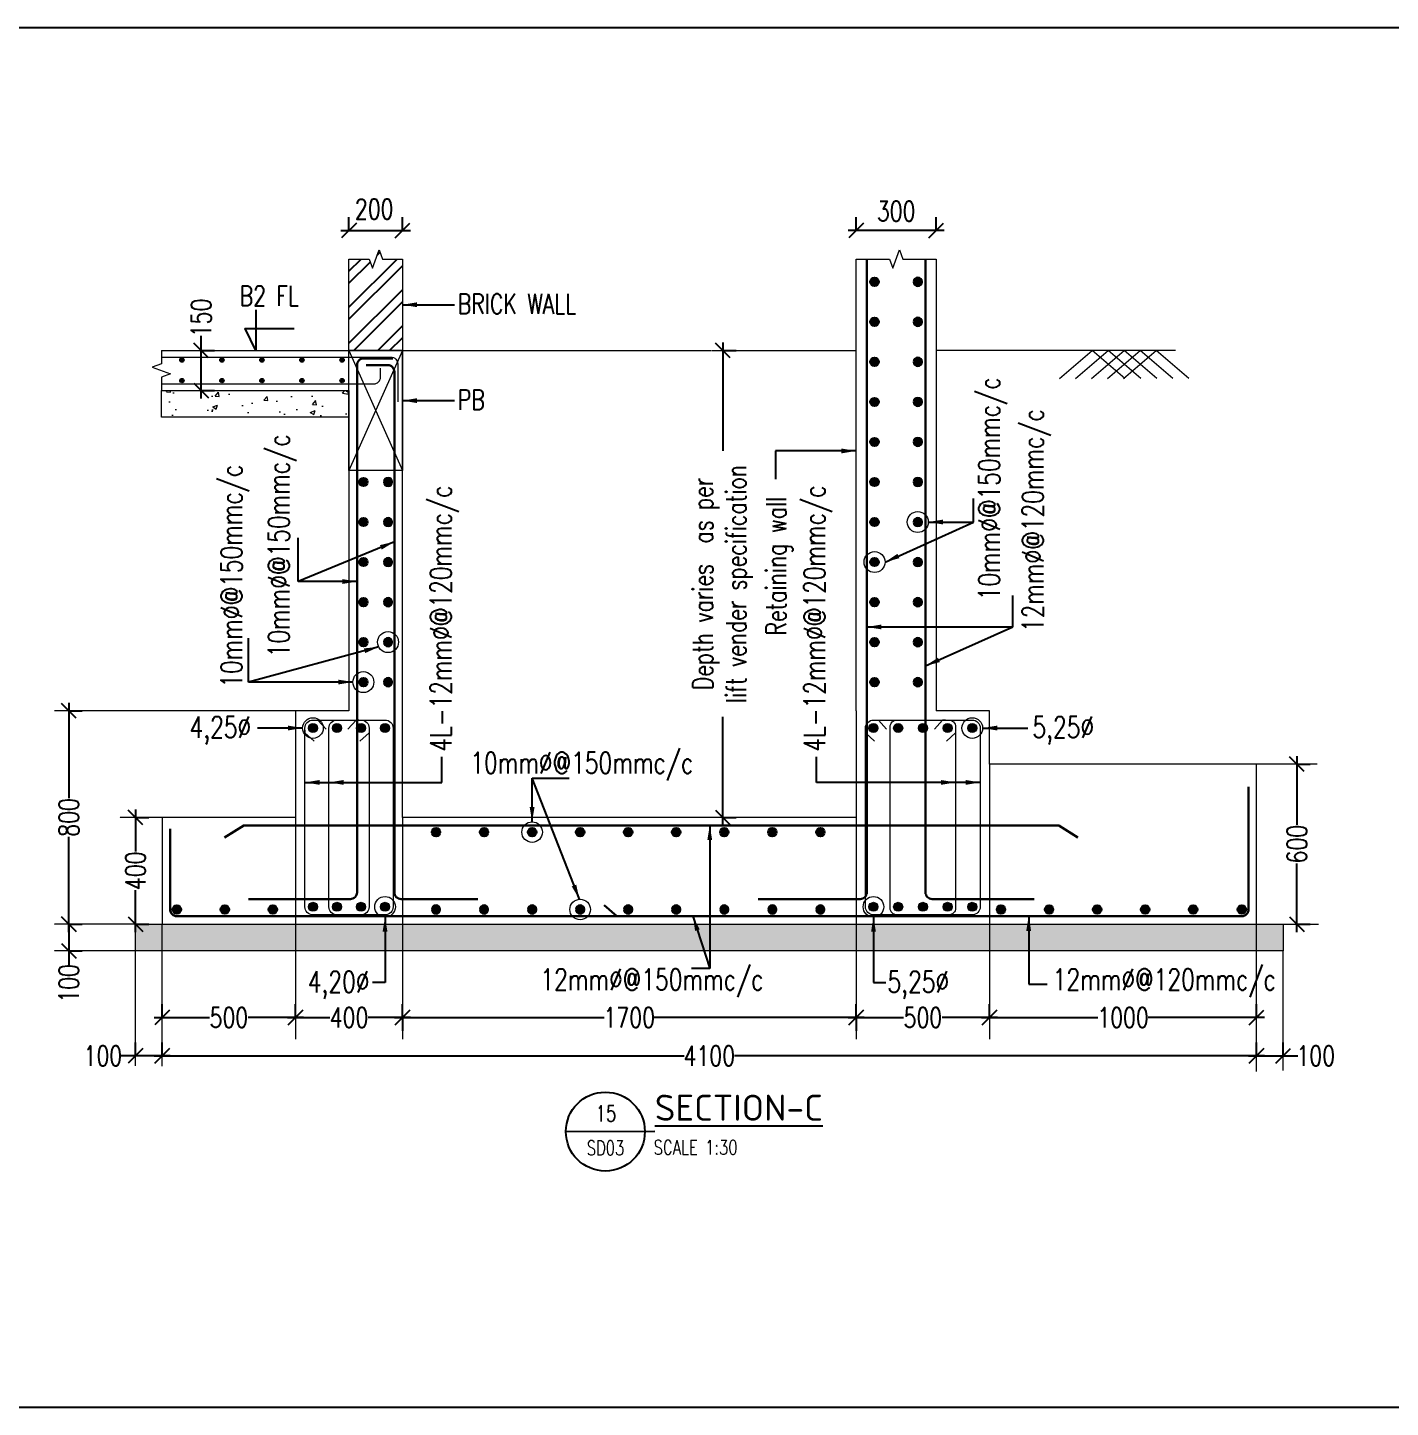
# Model space of a CAD drawing. Header units: millimetres. Extents: x -226110 to 125224, y -84 to 62581.
# Drawn here: x 90619 to 95725, y 22448 to 27619 of the extents above; entities that cross this region are included whole.
import ezdxf
from ezdxf.enums import TextEntityAlignment as Align

# ---------------------------------------------------------------- set-up
doc = ezdxf.new("R2010")
doc.units = ezdxf.units.MM
doc.linetypes.add('CENTER', pattern=[2, 1.25, -0.25, 0.25, -0.25])
doc.linetypes.add('HIDDEN', pattern=[0.375, 0.25, -0.125])
for name, color, linetype in [('A-DIM-GRID', 7, 'Continuous'), ('Geo-Text 100', 7, 'Continuous'), ('GEO-TITTLE HEAD', 206, 'Continuous')]:
    doc.layers.add(name, color=color, linetype=linetype)
for name, color, linetype, lineweight in [('Geo-BOTM.VERT.DIR', 21, 'Continuous', 30), ('Geo-Dim  Sec & Plan', 250, 'Continuous', 25), ('Geo-Grid L', 250, 'CENTER', 13), ('Geo-Hiden Rein', 156, 'HIDDEN', 5), ('Geo-PCC-PATT', 8, 'Continuous', 9), ('Geo-Rein Bar', 21, 'Continuous', 30), ('Geo-Rein Bar Main', 21, 'Continuous', 30), ('Geo-Rein space B', 234, 'Continuous', 18), ('Geo-Sec Sml', 7, 'Continuous', 25), ('Geo-Section Line', 84, 'Continuous', 18), ('Geo-TEXT', 7, 'Continuous', 30)]:
    doc.layers.add(name, color=color, linetype=linetype, lineweight=lineweight)
doc.styles.add('Geo T Arial', font='arial.ttf', dxfattribs={"width": 0.75})
doc.styles.add('Geo Txt Narr', font='simplex8.shx')
doc.styles.add('ISCOPEUR', font='isocpeur.ttf')
doc.styles.add('simplex', font='simplex.shx', dxfattribs={"width": 0.75})
doc.styles.get("Standard").update_dxf_attribs({"font": 'arial.ttf'})
doc.dimstyles.new('Geo1-30 Dim 100', dxfattribs={"dimtxt": 75, "dimasz": 55, "dimexe": 50, "dimexo": 0.2, "dimgap": 0.1, "dimtad": 0, "dimdec": 0, "dimdsep": 46, "dimtxsty": 'simplex', "dimblk": 'OBLIQUE', "dimcen": 5, "dimdle": 30, "dimclrd": 252, "dimclre": 252, "dimclrt": 34, "dimadec": 0, "dimazin": 0, "dimtfac": 1, "dimtdec": 0, "dimtmove": 0, "dimatfit": 3, "dimfxl": 100, "dimfxlon": 1, "dimlwd": -1, "dimlwe": -1, "dimarcsym": 0})

# ---------------------------------------------------------------- blocks, each defined once
blk = doc.blocks.new('A$C65e3057c')
at = {"layer": 'Geo-Rein space B'}
h = blk.add_hatch(color=256, dxfattribs=at)
h.dxf.hatch_style = 1
edge = h.paths.add_edge_path()
edge.add_arc((0, 0), 16.9, 0, 360)
blk.add_circle((0, 0), 16.9, dxfattribs=at)
blk = doc.blocks.new('*U522')
blk.add_blockref('A$C65e3057c', (0, 0))
blk = doc.blocks.new('*U523')
at = {"color": 0, "linetype": 'ByBlock', "lineweight": -2, "transparency": 16777216}
for p in [(55267.3, 25628.3), (55357.3, 25628.3), (55447.3, 25628.3), (55537.3, 25628.3), (55267.3, 24958.3), (55357.3, 24958.3), (55447.3, 24958.3), (55537.3, 24958.3)]:
    blk.add_blockref('*U522', p, dxfattribs=at)
blk = doc.blocks.new('*U40')
at = {"layer": 'Geo-BOTM.VERT.DIR', "lineweight": 25}
h = blk.add_hatch(color=256, dxfattribs=at)
h.dxf.hatch_style = 1
h.paths.add_polyline_path([(0.08, 0, 1), (-0.08, 0, 1)])
blk.add_circle((0, 0), 0.08, dxfattribs=at)
blk = doc.blocks.new('*U524')
blk.add_blockref('A$C65e3057c', (0, 0))
blk = doc.blocks.new('*U525')
at = {"color": 0, "linetype": 'ByBlock', "lineweight": -2, "transparency": 16777216}
for p in [(57367.3, 25628.3), (57459.8, 25628.3), (57552.3, 25628.3), (57644.8, 25628.3), (57737.3, 25628.3), (57367.3, 24958.3), (57459.8, 24958.3), (57552.3, 24958.3), (57644.8, 24958.3), (57737.3, 24958.3)]:
    blk.add_blockref('*U524', p, dxfattribs=at)
blk = doc.blocks.new('A$C25b5c20a')
at = {"layer": 'Geo-Hiden Rein', "linetype": 'Continuous'}
h = blk.add_hatch(color=256, dxfattribs=at)
h.dxf.hatch_style = 1
edge = h.paths.add_edge_path()
edge.add_arc((0, 0), 8.11, 0, 360)
blk.add_circle((0, 0), 8.11, dxfattribs=at)
blk = doc.blocks.new('_Oblique')
at = {"color": 0, "linetype": 'ByBlock', "lineweight": -2}
blk.add_line((-0.5, -0.5), (0.5, 0.5), dxfattribs=at)
blk = doc.blocks.new('*D527')
at = {"layer": 'Geo-Dim  Sec & Plan', "color": 252, "transparency": 16777216}
for p, q in [((91123.1, 23909), (91123.1, 23959)), ((91623.1, 23909), (91623.1, 23959))]:
    blk.add_line(p, q, dxfattribs=at)
at = {"layer": 'Geo-Dim  Sec & Plan', "color": 252, "linetype": 'Continuous', "transparency": 16777216}
for p, q in [((91093.1, 23909), (91300.7, 23909)), ((91653.1, 23909), (91445.5, 23909))]:
    blk.add_line(p, q, dxfattribs=at)
at = {"layer": 'Geo-Dim  Sec & Plan', "color": 252, "transparency": 16777216, "xscale": 55, "yscale": 55, "zscale": 55, "rotation": 180}
blk.add_blockref('_Oblique', (91123.1, 23909), dxfattribs=at)
at = {"layer": 'Geo-Dim  Sec & Plan', "color": 252, "transparency": 16777216, "xscale": 55, "yscale": 55, "zscale": 55}
blk.add_blockref('_Oblique', (91623.1, 23909), dxfattribs=at)
at = {"layer": 'Geo-Dim  Sec & Plan', "color": 34, "transparency": 16777216, "insert": (91373.1, 23909), "char_height": 75, "attachment_point": 5, "style": 'simplex'}
blk.add_mtext('500', dxfattribs=at)
blk = doc.blocks.new('*D528')
at = {"layer": 'Geo-Dim  Sec & Plan', "color": 252, "linetype": 'Continuous', "transparency": 16777216}
for p, q in [((91993.1, 23909), (92779.3, 23909)), ((93753.1, 23909), (92967, 23909))]:
    blk.add_line(p, q, dxfattribs=at)
at = {"layer": 'Geo-Dim  Sec & Plan', "color": 252, "transparency": 16777216}
for p, q in [((92023.1, 23909), (92023.1, 23859)), ((93723.1, 23909), (93723.1, 23859))]:
    blk.add_line(p, q, dxfattribs=at)
at = {"layer": 'Geo-Dim  Sec & Plan', "color": 252, "transparency": 16777216, "xscale": 55, "yscale": 55, "zscale": 55, "rotation": 180}
blk.add_blockref('_Oblique', (92023.1, 23909), dxfattribs=at)
at = {"layer": 'Geo-Dim  Sec & Plan', "color": 252, "transparency": 16777216, "xscale": 55, "yscale": 55, "zscale": 55}
blk.add_blockref('_Oblique', (93723.1, 23909), dxfattribs=at)
at = {"layer": 'Geo-Dim  Sec & Plan', "color": 34, "transparency": 16777216, "insert": (92873.1, 23909), "char_height": 75, "attachment_point": 5, "style": 'simplex'}
blk.add_mtext('1700', dxfattribs=at)
blk = doc.blocks.new('*D529')
at = {"layer": 'Geo-Dim  Sec & Plan', "color": 252, "transparency": 16777216}
for p, q in [((94223.1, 23909), (94223.1, 23959)), ((95223.1, 23909), (95223.1, 23959))]:
    blk.add_line(p, q, dxfattribs=at)
at = {"layer": 'Geo-Dim  Sec & Plan', "color": 252, "linetype": 'Continuous', "transparency": 16777216}
for p, q in [((94193.1, 23909), (94629.2, 23909)), ((95253.1, 23909), (94816.9, 23909))]:
    blk.add_line(p, q, dxfattribs=at)
at = {"layer": 'Geo-Dim  Sec & Plan', "color": 252, "transparency": 16777216, "xscale": 55, "yscale": 55, "zscale": 55, "rotation": 180}
blk.add_blockref('_Oblique', (94223.1, 23909), dxfattribs=at)
at = {"layer": 'Geo-Dim  Sec & Plan', "color": 252, "transparency": 16777216, "xscale": 55, "yscale": 55, "zscale": 55}
blk.add_blockref('_Oblique', (95223.1, 23909), dxfattribs=at)
at = {"layer": 'Geo-Dim  Sec & Plan', "color": 34, "transparency": 16777216, "insert": (94723.1, 23909), "char_height": 75, "attachment_point": 5, "style": 'simplex'}
blk.add_mtext('1000', dxfattribs=at)
blk = doc.blocks.new('*D530')
at = {"layer": 'Geo-Dim  Sec & Plan', "color": 252, "transparency": 16777216}
for p, q in [((91023.1, 23765.7), (91023.1, 23815.7)), ((91123.1, 23765.7), (91123.1, 23815.7))]:
    blk.add_line(p, q, dxfattribs=at)
at = {"layer": 'Geo-Dim  Sec & Plan', "color": 252, "linetype": 'Continuous', "transparency": 16777216}
for p, q in [((91023.1, 23765.7), (90968.1, 23765.7)), ((91153.1, 23765.7), (91023.1, 23765.7))]:
    blk.add_line(p, q, dxfattribs=at)
at = {"layer": 'Geo-Dim  Sec & Plan', "color": 252, "transparency": 16777216, "xscale": 55, "yscale": 55, "zscale": 55, "rotation": 180}
blk.add_blockref('_Oblique', (91023.1, 23765.7), dxfattribs=at)
at = {"layer": 'Geo-Dim  Sec & Plan', "color": 252, "transparency": 16777216, "xscale": 55, "yscale": 55, "zscale": 55}
blk.add_blockref('_Oblique', (91123.1, 23765.7), dxfattribs=at)
at = {"layer": 'Geo-Dim  Sec & Plan', "color": 34, "transparency": 16777216, "insert": (90901, 23765.7), "char_height": 75, "attachment_point": 5, "style": 'simplex'}
blk.add_mtext('100', dxfattribs=at)
blk = doc.blocks.new('*D531')
at = {"layer": 'Geo-Dim  Sec & Plan', "color": 252, "transparency": 16777216}
for p, q in [((95223.1, 23765.9), (95223.1, 23815.9)), ((95323.1, 23765.9), (95323.1, 23815.9))]:
    blk.add_line(p, q, dxfattribs=at)
at = {"layer": 'Geo-Dim  Sec & Plan', "color": 252, "linetype": 'Continuous', "transparency": 16777216}
for p, q in [((95193.1, 23765.9), (95323.1, 23765.9)), ((95323.1, 23765.9), (95378.1, 23765.9))]:
    blk.add_line(p, q, dxfattribs=at)
at = {"layer": 'Geo-Dim  Sec & Plan', "color": 252, "transparency": 16777216, "xscale": 55, "yscale": 55, "zscale": 55, "rotation": 180}
blk.add_blockref('_Oblique', (95223.1, 23765.9), dxfattribs=at)
at = {"layer": 'Geo-Dim  Sec & Plan', "color": 252, "transparency": 16777216, "xscale": 55, "yscale": 55, "zscale": 55}
blk.add_blockref('_Oblique', (95323.1, 23765.9), dxfattribs=at)
at = {"layer": 'Geo-Dim  Sec & Plan', "color": 34, "transparency": 16777216, "insert": (95445.2, 23765.9), "char_height": 75, "attachment_point": 5, "style": 'simplex'}
blk.add_mtext('100', dxfattribs=at)
blk = doc.blocks.new('*D532')
at = {"layer": 'Geo-Dim  Sec & Plan', "color": 252, "transparency": 16777216}
for p, q in [((91123.1, 23765.7), (91123.1, 23815.7)), ((95223.1, 23765.7), (95223.1, 23815.7))]:
    blk.add_line(p, q, dxfattribs=at)
at = {"layer": 'Geo-Dim  Sec & Plan', "color": 252, "linetype": 'Continuous', "transparency": 16777216}
for p, q in [((91093.1, 23765.7), (93079.2, 23765.7)), ((95253.1, 23765.7), (93266.9, 23765.7))]:
    blk.add_line(p, q, dxfattribs=at)
at = {"layer": 'Geo-Dim  Sec & Plan', "color": 252, "transparency": 16777216, "xscale": 55, "yscale": 55, "zscale": 55, "rotation": 180}
blk.add_blockref('_Oblique', (91123.1, 23765.7), dxfattribs=at)
at = {"layer": 'Geo-Dim  Sec & Plan', "color": 252, "transparency": 16777216, "xscale": 55, "yscale": 55, "zscale": 55}
blk.add_blockref('_Oblique', (95223.1, 23765.7), dxfattribs=at)
at = {"layer": 'Geo-Dim  Sec & Plan', "color": 34, "transparency": 16777216, "insert": (93173.1, 23765.7), "char_height": 75, "attachment_point": 5, "style": 'simplex'}
blk.add_mtext('4100', dxfattribs=at)
blk = doc.blocks.new('*D533')
at = {"layer": 'Geo-Dim  Sec & Plan', "color": 252, "transparency": 16777216}
for p, q in [((90773.3, 24259.1), (90823.3, 24259.1)), ((90773.3, 24159.1), (90823.3, 24159.1))]:
    blk.add_line(p, q, dxfattribs=at)
at = {"layer": 'Geo-Dim  Sec & Plan', "color": 252, "linetype": 'Continuous', "transparency": 16777216}
for p, q in [((90773.3, 24259.1), (90773.3, 24129.1)), ((90773.3, 24159.1), (90773.3, 24104.1))]:
    blk.add_line(p, q, dxfattribs=at)
at = {"layer": 'Geo-Dim  Sec & Plan', "color": 252, "transparency": 16777216, "xscale": 55, "yscale": 55, "zscale": 55}
for p, rotation in [((90773.3, 24259.1), 90), ((90773.3, 24159.1), 270)]:
    blk.add_blockref('_Oblique', p, dxfattribs=dict(at, rotation=rotation))
at = {"layer": 'Geo-Dim  Sec & Plan', "color": 34, "transparency": 16777216, "insert": (90773.3, 24037), "char_height": 75, "attachment_point": 5, "rotation": 90, "style": 'simplex'}
blk.add_mtext('100', dxfattribs=at)
blk = doc.blocks.new('*D534')
at = {"layer": 'Geo-Dim  Sec & Plan', "color": 252, "linetype": 'Continuous', "transparency": 16777216}
for p, q in [((91023.1, 24689.1), (91023.1, 24531.5)), ((91023.1, 24229.1), (91023.1, 24386.7))]:
    blk.add_line(p, q, dxfattribs=at)
at = {"layer": 'Geo-Dim  Sec & Plan', "color": 252, "transparency": 16777216}
for p, q in [((91023.1, 24659.1), (91073.1, 24659.1)), ((91023.1, 24259.1), (91073.1, 24259.1))]:
    blk.add_line(p, q, dxfattribs=at)
at = {"layer": 'Geo-Dim  Sec & Plan', "color": 252, "transparency": 16777216, "xscale": 55, "yscale": 55, "zscale": 55}
for p, rotation in [((91023.1, 24659.1), 90), ((91023.1, 24259.1), 270)]:
    blk.add_blockref('_Oblique', p, dxfattribs=dict(at, rotation=rotation))
at = {"layer": 'Geo-Dim  Sec & Plan', "color": 34, "transparency": 16777216, "insert": (91023.1, 24459.1), "char_height": 75, "attachment_point": 5, "rotation": 90, "style": 'simplex'}
blk.add_mtext('400', dxfattribs=at)
blk = doc.blocks.new('*D535')
at = {"layer": 'Geo-Dim  Sec & Plan', "color": 252, "linetype": 'Continuous', "transparency": 16777216}
for p, q in [((93223.7, 26439.1), (93223.7, 26032.4)), ((93223.7, 24629.1), (93223.7, 25035.8))]:
    blk.add_line(p, q, dxfattribs=at)
at = {"layer": 'Geo-Dim  Sec & Plan', "color": 252, "transparency": 16777216}
for p, q in [((93223.7, 26409.1), (93273.7, 26409.1)), ((93223.7, 24659.1), (93273.7, 24659.1))]:
    blk.add_line(p, q, dxfattribs=at)
at = {"layer": 'Geo-Dim  Sec & Plan', "color": 252, "transparency": 16777216, "xscale": 55, "yscale": 55, "zscale": 55}
for p, rotation in [((93223.7, 26409.1), 90), ((93223.7, 24659.1), 270)]:
    blk.add_blockref('_Oblique', p, dxfattribs=dict(at, rotation=rotation))
at = {"layer": 'Geo-Dim  Sec & Plan', "color": 34, "transparency": 16777216, "insert": (93223.7, 25534.1), "char_height": 75, "attachment_point": 5, "rotation": 90, "style": 'simplex'}
blk.add_mtext('{\\C1;Depth varies  as per\\Plift vender specification}', dxfattribs=at)
blk = doc.blocks.new('*D536')
at = {"layer": 'Geo-Dim  Sec & Plan', "color": 252, "transparency": 16777216}
for p, q in [((91623.1, 23909), (91623.1, 23959)), ((92023.1, 23909), (92023.1, 23959))]:
    blk.add_line(p, q, dxfattribs=at)
at = {"layer": 'Geo-Dim  Sec & Plan', "color": 252, "linetype": 'Continuous', "transparency": 16777216}
for p, q in [((91593.1, 23909), (91750.7, 23909)), ((92053.1, 23909), (91895.5, 23909))]:
    blk.add_line(p, q, dxfattribs=at)
at = {"layer": 'Geo-Dim  Sec & Plan', "color": 252, "transparency": 16777216, "xscale": 55, "yscale": 55, "zscale": 55, "rotation": 180}
blk.add_blockref('_Oblique', (91623.1, 23909), dxfattribs=at)
at = {"layer": 'Geo-Dim  Sec & Plan', "color": 252, "transparency": 16777216, "xscale": 55, "yscale": 55, "zscale": 55}
blk.add_blockref('_Oblique', (92023.1, 23909), dxfattribs=at)
at = {"layer": 'Geo-Dim  Sec & Plan', "color": 34, "transparency": 16777216, "insert": (91823.1, 23909), "char_height": 75, "attachment_point": 5, "style": 'simplex'}
blk.add_mtext('400', dxfattribs=at)
blk = doc.blocks.new('*D537')
at = {"layer": 'Geo-Dim  Sec & Plan', "color": 252, "transparency": 16777216}
for p, q in [((93723.1, 23909), (93723.1, 23959)), ((94223.1, 23909), (94223.1, 23959))]:
    blk.add_line(p, q, dxfattribs=at)
at = {"layer": 'Geo-Dim  Sec & Plan', "color": 252, "linetype": 'Continuous', "transparency": 16777216}
for p, q in [((93693.1, 23909), (93900.7, 23909)), ((94253.1, 23909), (94045.5, 23909))]:
    blk.add_line(p, q, dxfattribs=at)
at = {"layer": 'Geo-Dim  Sec & Plan', "color": 252, "transparency": 16777216, "xscale": 55, "yscale": 55, "zscale": 55, "rotation": 180}
blk.add_blockref('_Oblique', (93723.1, 23909), dxfattribs=at)
at = {"layer": 'Geo-Dim  Sec & Plan', "color": 252, "transparency": 16777216, "xscale": 55, "yscale": 55, "zscale": 55}
blk.add_blockref('_Oblique', (94223.1, 23909), dxfattribs=at)
at = {"layer": 'Geo-Dim  Sec & Plan', "color": 34, "transparency": 16777216, "insert": (93973.1, 23909), "char_height": 75, "attachment_point": 5, "style": 'simplex'}
blk.add_mtext('500', dxfattribs=at)
blk = doc.blocks.new('*D538')
at = {"layer": 'Geo-Dim  Sec & Plan', "color": 252, "transparency": 16777216}
for p, q in [((91823.1, 26858.1), (91823.1, 26908.1)), ((92023.1, 26858.1), (92023.1, 26908.1))]:
    blk.add_line(p, q, dxfattribs=at)
at = {"layer": 'Geo-Dim  Sec & Plan', "color": 252, "linetype": 'Continuous', "transparency": 16777216}
blk.add_line((91793.1, 26858.1), (92053.1, 26858.1), dxfattribs=at)
at = {"layer": 'Geo-Dim  Sec & Plan', "color": 252, "transparency": 16777216, "xscale": 55, "yscale": 55, "zscale": 55, "rotation": 180}
blk.add_blockref('_Oblique', (91823.1, 26858.1), dxfattribs=at)
at = {"layer": 'Geo-Dim  Sec & Plan', "color": 252, "transparency": 16777216, "xscale": 55, "yscale": 55, "zscale": 55}
blk.add_blockref('_Oblique', (92023.1, 26858.1), dxfattribs=at)
at = {"layer": 'Geo-Dim  Sec & Plan', "color": 34, "transparency": 16777216, "insert": (91917.6, 26939.2), "char_height": 75, "attachment_point": 5, "style": 'simplex'}
blk.add_mtext('200', dxfattribs=at)
blk = doc.blocks.new('*D539')
at = {"layer": 'Geo-Dim  Sec & Plan', "color": 252, "transparency": 16777216}
for p, q in [((93723.1, 26858.1), (93723.1, 26908.1)), ((94023.1, 26858.1), (94023.1, 26908.1))]:
    blk.add_line(p, q, dxfattribs=at)
at = {"layer": 'Geo-Dim  Sec & Plan', "color": 252, "linetype": 'Continuous', "transparency": 16777216}
blk.add_line((94053.1, 26858.1), (93693.1, 26858.1), dxfattribs=at)
at = {"layer": 'Geo-Dim  Sec & Plan', "color": 252, "transparency": 16777216, "xscale": 55, "yscale": 55, "zscale": 55, "rotation": 180}
blk.add_blockref('_Oblique', (93723.1, 26858.1), dxfattribs=at)
at = {"layer": 'Geo-Dim  Sec & Plan', "color": 252, "transparency": 16777216, "xscale": 55, "yscale": 55, "zscale": 55}
blk.add_blockref('_Oblique', (94023.1, 26858.1), dxfattribs=at)
at = {"layer": 'Geo-Dim  Sec & Plan', "color": 34, "transparency": 16777216, "insert": (93873.1, 26931.2), "char_height": 75, "attachment_point": 5, "style": 'simplex'}
blk.add_mtext('300', dxfattribs=at)
blk = doc.blocks.new('*D540')
at = {"layer": 'Geo-Dim  Sec & Plan', "color": 252, "linetype": 'Continuous', "transparency": 16777216}
for p, q in [((90773.3, 25089.1), (90773.3, 24731.5)), ((90773.3, 24229.1), (90773.3, 24586.7))]:
    blk.add_line(p, q, dxfattribs=at)
at = {"layer": 'Geo-Dim  Sec & Plan', "color": 252, "transparency": 16777216}
for p, q in [((90773.3, 25059.1), (90823.3, 25059.1)), ((90773.3, 24259.1), (90823.3, 24259.1))]:
    blk.add_line(p, q, dxfattribs=at)
at = {"layer": 'Geo-Dim  Sec & Plan', "color": 252, "transparency": 16777216, "xscale": 55, "yscale": 55, "zscale": 55}
for p, rotation in [((90773.3, 25059.1), 90), ((90773.3, 24259.1), 270)]:
    blk.add_blockref('_Oblique', p, dxfattribs=dict(at, rotation=rotation))
at = {"layer": 'Geo-Dim  Sec & Plan', "color": 34, "transparency": 16777216, "insert": (90773.3, 24659.1), "char_height": 75, "attachment_point": 5, "rotation": 90, "style": 'simplex'}
blk.add_mtext('800', dxfattribs=at)
blk = doc.blocks.new('GEO TITLE HEAD NAME')
at = {"layer": 'GEO-TITTLE HEAD'}
blk.add_line((-11.2, -0.15), (-0.11, -0.09), dxfattribs=at)
blk.add_circle((-6.27, -0.15), 4.93, dxfattribs=at)
at = {"layer": 'Geo-Sec Sml', "lineweight": 18, "ltscale": 0.1, "style": 'Geo T Arial'}
blk.add_attdef('WALL_SECTION', text='', height=3, dxfattribs=at).set_placement((-6.38, 3.46), align=Align.MIDDLE)
at = {"layer": 'Geo-Sec Sml', "color": 84, "style": 'Geo Txt Narr'}
blk.add_attdef('DRAWING-REF', text='', height=2.5, dxfattribs=at).set_placement((-6.38, -2.37), align=Align.MIDDLE)
at = {"layer": 'Geo-TEXT', "style": 'Geo T Arial'}
blk.add_attdef('%%ULAYOUT', (-0.1, 1.21), '', height=4, dxfattribs=at)
at = {"layer": 'Geo-TEXT'}
blk.add_attdef('SCALE', (-0.24, -3.03), '', height=2, dxfattribs=at)
blk = doc.blocks.new('*D557')
at = {"layer": 'Geo-Dim  Sec & Plan', "color": 252, "linetype": 'Continuous', "transparency": 16777216}
for p, q in [((91269, 26409.1), (91269, 26464.1)), ((91269, 26229.1), (91269, 26409.1))]:
    blk.add_line(p, q, dxfattribs=at)
at = {"layer": 'Geo-Dim  Sec & Plan', "color": 252, "transparency": 16777216}
for p, q in [((91269, 26409.1), (91319, 26409.1)), ((91269, 26259.1), (91319, 26259.1))]:
    blk.add_line(p, q, dxfattribs=at)
at = {"layer": 'Geo-Dim  Sec & Plan', "color": 252, "transparency": 16777216, "xscale": 55, "yscale": 55, "zscale": 55}
for p, rotation in [((91269, 26409.1), 90), ((91269, 26259.1), 270)]:
    blk.add_blockref('_Oblique', p, dxfattribs=dict(at, rotation=rotation))
at = {"layer": 'Geo-Dim  Sec & Plan', "color": 34, "transparency": 16777216, "insert": (91269, 26531.2), "char_height": 75, "attachment_point": 5, "rotation": 90, "style": 'simplex'}
blk.add_mtext('150', dxfattribs=at)
blk = doc.blocks.new('*D560')
at = {"layer": 'Geo-Dim  Sec & Plan', "color": 252, "linetype": 'Continuous', "transparency": 16777216}
for p, q in [((91269, 26409.1), (91269, 26464.1)), ((91269, 26229.1), (91269, 26409.1))]:
    blk.add_line(p, q, dxfattribs=at)
at = {"layer": 'Geo-Dim  Sec & Plan', "color": 252, "transparency": 16777216}
for p, q in [((91269, 26409.1), (91319, 26409.1)), ((91269, 26259.1), (91319, 26259.1))]:
    blk.add_line(p, q, dxfattribs=at)
at = {"layer": 'Geo-Dim  Sec & Plan', "color": 252, "transparency": 16777216, "xscale": 55, "yscale": 55, "zscale": 55}
for p, rotation in [((91269, 26409.1), 90), ((91269, 26259.1), 270)]:
    blk.add_blockref('_Oblique', p, dxfattribs=dict(at, rotation=rotation))
at = {"layer": 'Geo-Dim  Sec & Plan', "color": 34, "transparency": 16777216, "insert": (91269, 26531.2), "char_height": 75, "attachment_point": 5, "rotation": 90, "style": 'simplex'}
blk.add_mtext('150', dxfattribs=at)
blk = doc.blocks.new('*D694')
at = {"layer": 'Geo-Dim  Sec & Plan', "color": 252, "linetype": 'Continuous', "transparency": 16777216}
for p, q in [((95374.7, 24889.1), (95374.7, 24631.5)), ((95374.7, 24229.1), (95374.7, 24486.7))]:
    blk.add_line(p, q, dxfattribs=at)
at = {"layer": 'Geo-Dim  Sec & Plan', "color": 252, "transparency": 16777216}
for p, q in [((95374.7, 24859.1), (95424.7, 24859.1)), ((95374.7, 24259.1), (95424.7, 24259.1))]:
    blk.add_line(p, q, dxfattribs=at)
at = {"layer": 'Geo-Dim  Sec & Plan', "color": 252, "transparency": 16777216, "xscale": 55, "yscale": 55, "zscale": 55}
for p, rotation in [((95374.7, 24859.1), 90), ((95374.7, 24259.1), 270)]:
    blk.add_blockref('_Oblique', p, dxfattribs=dict(at, rotation=rotation))
at = {"layer": 'Geo-Dim  Sec & Plan', "color": 34, "transparency": 16777216, "insert": (95374.7, 24559.1), "char_height": 75, "attachment_point": 5, "rotation": 90, "style": 'simplex'}
blk.add_mtext('600', dxfattribs=at)

msp = doc.modelspace()

# ---------------------------------------------------------------- hatches: boundary and pattern name
at = {"transparency": 33554610}
h = msp.add_hatch(dxfattribs=at)
h.set_pattern_fill('ANSI32', color=8, scale=10)
h.set_pattern_definition([(45, (36420.78, 399.46), (-67.35192, 67.35192), []), (45, (36465.68, 399.46), (-67.35192, 67.35192), [])])
h.paths.add_polyline_path([(91823.1, 26409.1), (91823.1, 26751.8), (91898.1, 26751.8), (91910.6, 26717.4), (91935.6, 26786.1), (91948.1, 26751.8), (92023.1, 26751.8), (92023.1, 26409.1)])
at = {"layer": 'Geo-PCC-PATT'}
h = msp.add_hatch(dxfattribs=at)
h.set_pattern_fill('AR-CONC', color=256)
h.set_pattern_definition([(50, (33908.38, 15847.42), (182.18467, -15.9391), [19.05, -209.55]), (355, (33908.38, 15847.42), (-35.2434, 191.05685), [15.24, -167.6406]), (100.45144, (33923.56, 15846.1), (146.94125, 175.11775), [16.19, -178.09024]), (46.1842, (33908.38, 15898.22), (271.079, -42.0423), [28.575, -314.325]), (96.63556, (33930.97, 15894.72), (237.4041, 247.4261), [24.285, -267.1356]), (351.18415, (33908.38, 15898.22), (237.4041, 247.4261), [22.86, -251.4597]), (21, (33933.78, 15885.52), (151.6144, -102.2652), [19.05, -209.55]), (326, (33933.78, 15885.52), (61.802, 184.18797), [15.24, -167.64]), (71.45144, (33946.41, 15877), (213.4164, 81.92277), [16.19, -178.08994]), (37.5, (33908.38, 15847.424), (3.0886, 84.55504), [0, -165.608, 0, -170.18, 0, -168.275]), (7.5, (33908.38, 15847.42), (66.81966, 100.18057), [0, -97.028, 0, -161.798, 0, -64.135]), (327.5, (33851.736, 15847.424), (135.590595, -5.728744), [0, -63.5, 0, -198.12, 0, -262.89]), (317.5, (33826.34, 15847.42), (148.12918, 25.4265), [0, -82.55, 0, -131.572, 0, -186.69])])
h.paths.add_polyline_path([(91120.1, 26259.1), (91823.1, 26259.1), (91823.1, 26159.1), (91120.1, 26159.1)])
h = msp.add_hatch(dxfattribs=at)
h.set_pattern_fill('AR-CONC', color=256)
h.set_pattern_definition([(50, (34173.54, 13847.42), (182.18467, -15.9391), [19.05, -209.55]), (355, (34173.54, 13847.42), (-35.2434, 191.05685), [15.24, -167.6406]), (100.45144, (34188.73, 13846.1), (146.94125, 175.11775), [16.19, -178.09024]), (46.1842, (34173.54, 13898.22), (271.07904, -42.0423), [28.575, -314.325]), (96.63556, (34196.13, 13894.72), (237.4041, 247.4261), [24.285, -267.1356]), (351.18415, (34173.54, 13898.22), (237.4041, 247.4261), [22.86, -251.4597]), (21, (34198.94, 13885.52), (151.6144, -102.2652), [19.05, -209.55]), (326, (34198.94, 13885.52), (61.80203, 184.18797), [15.24, -167.64]), (71.45144, (34211.58, 13877), (213.4164, 81.92277), [16.19, -178.08994]), (37.5, (34173.544, 13847.424), (3.0886, 84.55504), [0, -165.608, 0, -170.18, 0, -168.275]), (7.5, (34173.54, 13847.42), (66.81966, 100.18057), [0, -97.028, 0, -161.798, 0, -64.135]), (327.5, (34116.9, 13847.424), (135.590595, -5.728744), [0, -63.5, 0, -198.12, 0, -262.89]), (317.5, (34091.5, 13847.42), (148.12918, 25.4265), [0, -82.55, 0, -131.572, 0, -186.69])])
h.paths.add_polyline_path([(91023.1, 24259.1), (95323.1, 24259.1), (95323.1, 24159.1), (91023.1, 24159.1)])

# ---------------------------------------------------------------- linework, layer by layer
msp.add_lwpolyline([(80516.1, 27619.1), (103741.2, 27619.1), (103741.2, 22448.1), (80516.1, 22448.1)], close=True)
at = {"color": 1}
msp.add_lwpolyline([(91474, 26562), (91474, 26409.1), (91433.5, 26491), (91617.9, 26491)], dxfattribs=at)
at = {"layer": 'Geo-Grid L'}
for p, q in [((94223.1, 24859.1), (94223.1, 23828)), ((91623.1, 24659.1), (91623.1, 23828)), ((92023.1, 24659.1), (92023.1, 23828)), ((93723.1, 24659.1), (93723.1, 23828))]:
    msp.add_line(p, q, dxfattribs=at)
for points in [[(91623.1, 25059.1), (90719.8, 25059.1)], [(95450, 24859.1), (95223.1, 24859.1)], [(91123.1, 24659.1), (90964.2, 24659.1)], [(91023.1, 24259.1), (90717.9, 24259.1)], [(91123.1, 23727), (91123.1, 24259.1)], [(95223.1, 23707.5), (95223.1, 24259.1)], [(95323.1, 24259.1), (95455.7, 24259.1)], [(91023.1, 24159.1), (90717.9, 24159.1)], [(91023.1, 23727.6), (91023.1, 24159.1)], [(95323.1, 23710.1), (95323.1, 24159.1)]]:
    msp.add_lwpolyline(points, dxfattribs=at)
at = {"layer": 'Geo-Hiden Rein', "linetype": 'Continuous'}
for points in [[(91120.1, 26384.1), (91980.5, 26384.1, -0.414214), (92005.5, 26359.1), (92005.5, 26216.4)], [(91120.1, 26284.1), (91916, 26284.1, 0.414214), (91941, 26309.1), (91941, 26342.8)]]:
    msp.add_lwpolyline(points, format="xyb", dxfattribs=at)
at = {"layer": 'Geo-Rein Bar', "lineweight": 30}
for points in [[(93356.3, 24353.3), (93738.1, 24353.3, 0.414214), (93763.1, 24378.3), (93763.1, 26751.8)], [(94389.9, 24353.3), (94008.1, 24353.3, -0.414214), (93983.1, 24378.3), (93983.1, 26751.8)], [(91446.3, 24353.3), (91828.1, 24353.3, 0.414214), (91853.1, 24378.3), (91853.1, 26354.1, -0.414214), (91878.1, 26379.1), (91987.7, 26379.1)], [(92306.2, 24353.3), (92018.1, 24353.3, -0.414214), (91993.1, 24378.3), (91993.1, 26329.1, 0.414214), (91968.1, 26354.1), (91887.4, 26354.1)], [(91153.1, 24616), (91153.1, 24314.1, 0.414214), (91178.1, 24289.1), (95168.1, 24289.1, 0.414214), (95193.1, 24314.1), (95193.1, 24774.4)]]:
    msp.add_lwpolyline(points, format="xyb", dxfattribs=at)
for points in [[(94554, 24583.4), (94482.2, 24629.1), (91428.7, 24629.1), (91356.9, 24583.4)], [(92779.4, 24330.1), (92826.3, 24289.1)]]:
    msp.add_lwpolyline(points, dxfattribs=at)
at = {"layer": 'Geo-Rein space B'}
for points in [[(91688.1, 25024.1), (91958.1, 25024.1, -0.414214), (91988.1, 24994.1), (91988.1, 24324.1, -0.414214), (91958.1, 24294.1), (91688.1, 24294.1, -0.414214), (91658.1, 24324.1), (91658.1, 24994.1, -0.414214)], [(91778.1, 25024.1), (91868.1, 25024.1, -0.414214), (91898.1, 24994.1), (91898.1, 24324.1, -0.414214), (91868.1, 24294.1), (91778.1, 24294.1, -0.414214), (91748.1, 24324.1), (91748.1, 24994.1, -0.414214)], [(93788.1, 25024.1), (94158.1, 25024.1, -0.414214), (94188.1, 24994.1), (94188.1, 24324.1, -0.414214), (94158.1, 24294.1), (93788.1, 24294.1, -0.414214), (93758.1, 24324.1), (93758.1, 24994.1, -0.414214)], [(93875.6, 25024.1), (94070.6, 25024.1, -0.414214), (94095.6, 24999.1), (94095.6, 24319.1, -0.414214), (94070.6, 24294.1), (93875.6, 24294.1, -0.414214), (93850.6, 24319.1), (93850.6, 24999.1, -0.414214)]]:
    msp.add_lwpolyline(points, format="xyb", close=True, dxfattribs=at)
for points in [[(91658.1, 24986), (91658.1, 24975.8), (91692.2, 24945)], [(91696.2, 25024.1), (91706.4, 25024.1), (91737.2, 24990)], [(91860, 25024.1), (91849.8, 25024.1), (91819, 24990)], [(91898.1, 24986), (91898.1, 24975.8), (91864, 24945)], [(93758.1, 24986), (93758.1, 24975.8), (93792.2, 24945)], [(93796.2, 25024.1), (93806.4, 25024.1), (93837.2, 24990)], [(94057.5, 25024.1), (94047.3, 25024.1), (94016.5, 24990)], [(94095.6, 24986), (94095.6, 24975.8), (94061.5, 24945)]]:
    msp.add_lwpolyline(points, dxfattribs=at)
at = {"layer": 'Geo-Section Line'}
for p, q in [((93723.1, 25059.1), (93723.1, 26751.8)), ((94023.1, 26751.8), (94023.1, 25059.1)), ((91120.1, 26409.1), (92023.1, 26409.1))]:
    msp.add_line(p, q, dxfattribs=at)
for points in [[(91823.1, 26409.1), (91823.1, 26751.8), (91898.1, 26751.8), (91910.6, 26717.4), (91935.6, 26786.1), (91948.1, 26751.8), (92023.1, 26751.8), (92023.1, 26409.1)], [(91823.1, 26409.1), (92023.1, 26409.1), (92023.1, 25959.1), (91823.1, 25959.1)], [(91120.1, 26259.1), (91823.1, 26259.1), (91823.1, 26159.1), (91120.1, 26159.1)], [(91023.1, 24259.1), (95323.1, 24259.1), (95323.1, 24159.1), (91023.1, 24159.1)]]:
    msp.add_lwpolyline(points, close=True, dxfattribs=at)
for points in [[(93723.1, 26751.8), (93848.1, 26751.8), (93860.6, 26717.4), (93885.6, 26786.1), (93898.1, 26751.8), (94023.1, 26751.8)], [(91120.1, 26409.1), (91120.1, 26359.1), (91085.7, 26346.6), (91154.4, 26321.6), (91120.1, 26309.1), (91120.1, 26259.1)], [(92023.1, 26409.1), (91823.1, 25959.1)], [(91823.1, 26409.1), (92023.1, 25959.1)], [(93723.1, 25059.1), (93723.1, 24659.1), (92023.1, 24659.1), (92023.1, 25059.1), (92023.1, 26409.1)], [(94484.7, 26304.2), (94607.5, 26409.1)], [(94544.7, 26304.2), (94667.5, 26409.1)], [(94604.7, 26304.2), (94727.5, 26409.1)], [(94730.3, 26304.2), (94607.5, 26409.1)], [(94664.7, 26304.2), (94787.5, 26409.1)], [(94790.3, 26304.2), (94667.5, 26409.1)], [(94724.7, 26304.2), (94847.4, 26409.1)], [(94850.3, 26304.2), (94727.5, 26409.1)], [(94910.2, 26304.2), (94787.5, 26409.1)], [(94970.2, 26304.2), (94847.4, 26409.1)], [(91823.1, 26259.1), (91823.1, 25059.1), (91623.1, 25059.1), (91623.1, 24659.1), (91123.1, 24659.1), (91123.1, 24259.1)], [(95223.1, 24259.1), (95223.1, 24859.1), (94223.1, 24859.1), (94223.1, 25059.1), (94023.1, 25059.1)]]:
    msp.add_lwpolyline(points, dxfattribs=at)
at = {"layer": 'Geo-Section Line', "color": 78, "linetype": 'HIDDEN', "ltscale": 10}
for points in [[(92023.1, 26409.1), (93723.1, 26409.1)], [(94919.2, 26409.1), (94023.1, 26409.1)]]:
    msp.add_lwpolyline(points, dxfattribs=at)
at = {"layer": 'Geo-Section Line'}
for centre, radius in [((93954, 25766.2), 39.3), ((93792.2, 25616.2), 39.3), ((91969.3, 25316.2), 39.3), ((91876.9, 25166.2), 39.3), ((91688.1, 24994.1), 38.6), ((94158.1, 24994.1), 38.6), ((92509.1, 24604.1), 38.6), ((91958.1, 24324.1), 38.6), ((93788.1, 24324.1), 38.6), ((92689.1, 24314.1), 38.6)]:
    msp.add_circle(centre, radius, dxfattribs=at)

# ---------------------------------------------------------------- block references
for name, p in [('A$C25b5c20a', (91196.9, 26373)), ('A$C25b5c20a', (91346.9, 26373)), ('A$C25b5c20a', (91496.9, 26373)), ('A$C25b5c20a', (91646.9, 26373)), ('A$C25b5c20a', (91796.9, 26373)), ('A$C25b5c20a', (91196.9, 26296.1)), ('A$C25b5c20a', (91346.9, 26296.1)), ('A$C25b5c20a', (91496.9, 26296.1)), ('A$C25b5c20a', (91646.9, 26296.1)), ('A$C25b5c20a', (91796.9, 26296.1)), ('*U523', (36420.8, -634.2)), ('*U525', (36420.8, -634.2))]:
    msp.add_blockref(name, p)
at = {"layer": 'Geo-Rein Bar Main', "yscale": 200, "zscale": 200}
for p, xscale, rotation in [((93792.2, 26666.2), 200, 270), ((93954, 26666.2), -200, 90), ((93792.2, 26516.2), 200, 270), ((93954, 26516.2), -200, 90), ((93792.2, 26366.2), 200, 270), ((93954, 26366.2), -200, 90), ((93792.2, 26216.2), 200, 270), ((93954, 26216.2), -200, 90), ((93792.2, 26066.2), 200, 270), ((93954, 26066.2), -200, 90), ((91876.9, 25916.2), 200, 270), ((91969.3, 25916.2), -200, 90), ((93792.2, 25916.2), 200, 270), ((93954, 25916.2), -200, 90), ((91876.9, 25766.2), 200, 270), ((91969.3, 25766.2), -200, 90), ((93792.2, 25766.2), 200, 270), ((93954, 25766.2), -200, 90), ((91876.9, 25616.2), 200, 270), ((91969.3, 25616.2), -200, 90), ((93792.2, 25616.2), 200, 270), ((93954, 25616.2), -200, 90), ((91876.9, 25466.2), 200, 270), ((91969.3, 25466.2), -200, 90), ((93792.2, 25466.2), 200, 270), ((93954, 25466.2), -200, 90), ((91876.9, 25316.2), 200, 270), ((91969.3, 25316.2), -200, 90), ((93792.2, 25316.2), 200, 270), ((93954, 25316.2), -200, 90), ((91876.9, 25166.2), 200, 270), ((91969.3, 25166.2), -200, 90), ((93792.2, 25166.2), 200, 270), ((93954, 25166.2), -200, 90), ((92149.1, 24604.1), 200, 270), ((92329.1, 24604.1), 200, 270), ((92509.1, 24604.1), 200, 270), ((92689.1, 24604.1), 200, 270), ((92869.1, 24604.1), 200, 270), ((93049.1, 24604.1), 200, 270), ((93229.1, 24604.1), 200, 270), ((93409.1, 24604.1), 200, 270), ((93589.1, 24604.1), 200, 270), ((91178.1, 24314.1), 200, 90), ((91358.1, 24314.1), 200, 90), ((91538.1, 24314.1), 200, 90), ((92149.1, 24314.1), -200, 270), ((92329.1, 24314.1), -200, 270), ((92509.1, 24314.1), -200, 270), ((92689.1, 24314.1), -200, 270), ((92869.1, 24314.1), -200, 270), ((93049.1, 24314.1), -200, 270), ((93229.1, 24314.1), -200, 270), ((93409.1, 24314.1), -200, 270), ((93589.1, 24314.1), -200, 270), ((94265.8, 24314.1), 200, 90.00000000000001), ((94445.8, 24314.1), 200, 90.00000000000001), ((94625.8, 24314.1), 200, 90.00000000000001), ((94805.8, 24314.1), 200, 90.00000000000001), ((94985.8, 24314.1), 200, 90.00000000000001), ((95168.1, 24314.1), 200, 90.00000000000001)]:
    msp.add_blockref('*U40', p, dxfattribs=dict(at, xscale=xscale, rotation=rotation))
at = {"layer": 'GEO-TITTLE HEAD'}
ref = msp.add_blockref('GEO TITLE HEAD NAME', (92971.7, 23486.2), dxfattribs=dict(at, xscale=30, yscale=30, zscale=30))
ref.add_attrib('%%ULAYOUT', '%%uSECTION-C', (92968.9, 23522.5), dxfattribs={"color": 7, "ltscale": 0.5, "height": 97.5, "style": 'ISCOPEUR'})
ref.add_attrib('SCALE', 'SCALE 1:30', (92964.6, 23395.4), dxfattribs={"color": 7, "ltscale": 0.5, "height": 54, "style": 'simplex', "width": 0.75})
ref.add_attrib('DRAWING-REF', 'SD03', dxfattribs={"color": 1, "ltscale": 0.5, "height": 54, "style": 'simplex', "width": 0.75}).set_placement((92784.1, 23420.8), align=Align.MIDDLE)
ref.add_attrib('WALL_SECTION', '15', (92747.2, 23519.5), dxfattribs={"color": 1, "lineweight": 18, "ltscale": 0.1, "height": 60, "style": 'simplex', "width": 0.75})

# ---------------------------------------------------------------- texts
at = {"layer": 'Geo-Text 100', "style": 'simplex', "width": 0.75}
for s, height, p in [('B2 FL', 75, (91413.2, 26576.3)), ('BRICK WALL', 75, (92230.4, 26546.4)), ('PB', 75, (92230.4, 26187.1)), ('4,25%%C', 80, (91225.6, 24957.2)), ('5,25%%C', 80, (94383.4, 24957.2)), ('10mm%%C@150mmc/c', 80, (92277.3, 24824)), ('12mm%%C@150mmc/c', 80, (92540.1, 24012.1)), ('12mm%%C@120mmc/c', 80, (94459.7, 24012.1)), ('4,20%%C', 80, (91668.5, 24003.4)), ('5,25%%C', 80, (93840.5, 24003.4))]:
    msp.add_text(s, height=height, dxfattribs=at).set_placement(p)
for s, height, p in [('10mm%%C@150mmc/c', 80, (94261.8, 25472.6)), ('12mm%%C@120mmc/c', 80, (94425.4, 25353.8)), ('10mm%%C@150mmc/c', 80, (91599.7, 25259.1)), ('10mm%%C@150mmc/c', 80, (91422.4, 25145.2)), ('4L-12mm%%C@120mmc/c', 80, (92207.6, 24905.5)), ('4L-12mm%%C@120mmc/c', 80, (93607.2, 24905.5)), ('Retaining wall', 75, (93460.9, 25341.2))]:
    msp.add_text(s, height=height, rotation=90, dxfattribs=at).set_placement(p)

# ---------------------------------------------------------------- dimensions: what is measured, and where the dimension line sits
at = {"layer": 'Geo-Dim  Sec & Plan'}
dim = msp.add_linear_dim(base=(92023.1, 26858.1), p1=(91823.1, 26858.1), p2=(92023.1, 26858.1), dimstyle='Geo1-30 Dim 100', override={"dimtmove": 2}, dxfattribs=at)
dim.commit()
dim.dimension.update_dxf_attribs({"geometry": '*D538', "text_midpoint": (91917.6, 26939.2), "dimtype": 160})
dim = msp.add_linear_dim(base=(93723.1, 26858.1), p1=(94023.1, 26858.1), p2=(93723.1, 26858.1), angle=180, dimstyle='Geo1-30 Dim 100', override={"dimtmove": 2}, dxfattribs=at)
dim.commit()
dim.dimension.update_dxf_attribs({"geometry": '*D539', "text_midpoint": (93873.1, 26931.2), "dimtype": 160})
for base, p1, p2, picture, middle in [((91269, 26409.1), (91269, 26259.1), (91269, 26409.1), '*D557', (91269, 26531.2)), ((91269, 26409.1), (91269, 26259.1), (91269, 26409.1), '*D560', (91269, 26531.2)), ((90773.3, 24259.1), (90773.3, 24159.1), (90773.3, 24259.1), '*D533', (90773.3, 24037))]:
    dim = msp.add_linear_dim(base=base, p1=p1, p2=p2, angle=90, dimstyle='Geo1-30 Dim 100', dxfattribs=at)
    dim.commit()
    dim.dimension.update_dxf_attribs({"geometry": picture, "text_midpoint": middle, "dimtype": 160})
dim = msp.add_linear_dim(base=(93223.7, 24659.1), p1=(93223.7, 26409.1), p2=(93223.7, 24659.1), angle=270, text='{\\C1;Depth varies  as per\\Plift vender specification}', dimstyle='Geo1-30 Dim 100', dxfattribs=at)
dim.commit()
dim.dimension.update_dxf_attribs({"geometry": '*D535', "text_midpoint": (93223.7, 25534.1)})
for base, p1, p2, angle, picture, middle in [((90773.3, 24259.1), (90773.3, 25059.1), (90773.3, 24259.1), 270, '*D540', (90773.3, 24659.1)), ((95374.7, 24859.1), (95374.7, 24259.1), (95374.7, 24859.1), 90, '*D694', (95374.7, 24559.1)), ((91023.1, 24659.1), (91023.1, 24259.1), (91023.1, 24659.1), 90, '*D534', (91023.1, 24459.1)), ((91623.1, 23909), (92023.1, 23909), (91623.1, 23909), 180, '*D536', (91823.1, 23909)), ((92023.1, 23909), (93723.1, 23909), (92023.1, 23909), 180, '*D528', (92873.1, 23909)), ((93723.1, 23909), (94223.1, 23909), (93723.1, 23909), 180, '*D537', (93973.1, 23909)), ((91023.1, 23765.7), (91123.1, 23765.7), (91023.1, 23765.7), 180, '*D530', (90901, 23765.7))]:
    dim = msp.add_linear_dim(base=base, p1=p1, p2=p2, angle=angle, dimstyle='Geo1-30 Dim 100', dxfattribs=at)
    dim.commit()
    dim.dimension.update_dxf_attribs({"geometry": picture, "text_midpoint": middle})
for base, p1, p2, picture, middle in [((91623.1, 23909), (91123.1, 23909), (91623.1, 23909), '*D527', (91373.1, 23909)), ((95223.1, 23909), (94223.1, 23909), (95223.1, 23909), '*D529', (94723.1, 23909)), ((95223.1, 23765.7), (91123.1, 23765.7), (95223.1, 23765.7), '*D532', (93173.1, 23765.7)), ((95323.1, 23765.9), (95223.1, 23765.9), (95323.1, 23765.9), '*D531', (95445.2, 23765.9))]:
    dim = msp.add_linear_dim(base=base, p1=p1, p2=p2, dimstyle='Geo1-30 Dim 100', dxfattribs=at)
    dim.commit()
    dim.dimension.update_dxf_attribs({"geometry": picture, "text_midpoint": middle})

# ---------------------------------------------------------------- leaders
for points in [[(92023.1, 26580.4), (92218.9, 26580.4)], [(92023.1, 26221.1), (92218.9, 26221.1)], [(93723.1, 26032.5), (93421, 26032.5), (93421, 25927.1)], [(93993.3, 25766.2), (94162.6, 25766.2), (94162.6, 25854.5)], [(93831.5, 25616.2), (94162.6, 25766.2)], [(91853.1, 25543.1), (91632.6, 25543.2), (91632.6, 25707.5)], [(91993.1, 25692.3), (91632.6, 25543.2)], [(93763.1, 25372.9), (94309.8, 25372.9), (94309.8, 25490.8)], [(93983.1, 25227.1), (94309.8, 25372.9)], [(91837.6, 25166.5), (91447.1, 25166.6), (91447.1, 25330.9)], [(91934.5, 25298.1), (91447.1, 25166.6)], [(91649.5, 24994.1), (91480.3, 24994.1)], [(94196.7, 24994.1), (94365.9, 24994.1)], [(91658.1, 24790.3), (92171.5, 24790.3), (92171.5, 24886.1)], [(94095.6, 24790.3), (93574.7, 24790.3), (93574.7, 24886.1)], [(92509.1, 24642.7), (92509.1, 24805.9), (92647.9, 24805.9)], [(92686.2, 24352.6), (92509.1, 24805.9)], [(94188.1, 24790.3), (93942.3, 24790.3)], [(93174.7, 24629.1), (93174.7, 24092.5), (93106.6, 24092.5)], [(91958.1, 24285.5), (91958.1, 24040.3), (91911.7, 24040.3)], [(93111.5, 24289.1), (93174.7, 24092.5)], [(93788.1, 24285.5), (93788.1, 24040.3), (93834.5, 24040.3)]]:
    msp.add_leader(points, dimstyle='Geo1-30 Dim 100', override={"dimgap": 0.1, "dimtad": 0})
msp.add_leader([(91748.1, 24790.3), (91873.8, 24790.3)], dimstyle='Geo1-30 Dim 100')
at = {"layer": 'A-DIM-GRID'}
msp.add_leader([(94369.6, 24289.1), (94369.6, 24034.8), (94439.2, 24034.8)], dimstyle='Geo1-30 Dim 100', dxfattribs=at)

doc.saveas('drawing.dxf')
